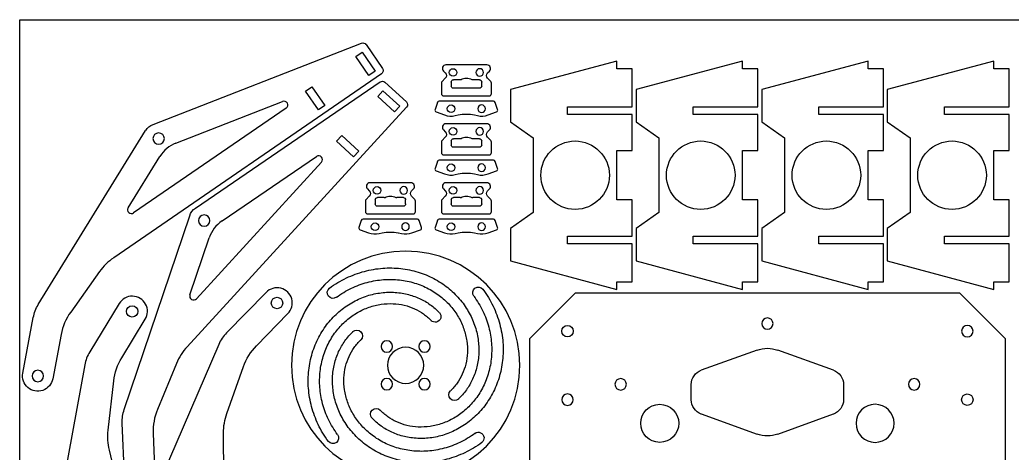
# Model space of a CAD drawing. Header units: millimetres. Extents: x -528 to 279, y -109 to 169.
# Drawn here: x -528.3 to -267.6, y 54.6 to 168.5 of the extents above; entities that cross this region are included whole.
import ezdxf

# ---------------------------------------------------------------- set-up
doc = ezdxf.new("R2010")
doc.units = ezdxf.units.MM
doc.layers.add('1', color=7, linetype='CONTINUOUS', true_color=0xffffff)

msp = doc.modelspace()

# ---------------------------------------------------------------- linework, layer by layer
at = {"layer": '1', "color": 3, "linetype": 'Continuous'}
for p, q in [((-528.25, 168.5), (-58.25, 168.5)), ((-528.25, -31.5), (-528.25, 168.5)), ((-493.26, 141), (-438.53, 162.38)), ((-437.34, 162.01), (-433.03, 155.74)), ((-440.01, 158.83), (-438.36, 159.96)), ((-438.36, 159.96), (-434.96, 155.02)), ((-436.61, 153.89), (-440.01, 158.83)), ((-405.58, 156.66, 2), (-416.34, 156.66, 2)), ((-371.43, 157.66), (-399.43, 150.16)), ((-371.43, 155.66), (-371.43, 157.66)), ((-338.43, 157.66), (-366.43, 150.16)), ((-338.43, 155.66), (-338.43, 157.66)), ((-305.43, 157.66), (-333.43, 150.16)), ((-305.43, 155.66), (-305.43, 157.66)), ((-272.43, 157.66), (-300.43, 150.16)), ((-272.43, 155.66), (-272.43, 157.66)), ((-433.29, 154.35), (-503.61, 105.98)), ((-434.96, 155.02), (-436.61, 153.89)), ((-417.01, 155.05, 2), (-416.51, 154.55, 2)), ((-405.41, 154.55, 2), (-404.91, 155.05, 2)), ((-367.43, 155.66), (-371.43, 155.66)), ((-367.43, 145.66), (-367.43, 155.66)), ((-334.43, 155.66), (-338.43, 155.66)), ((-334.43, 145.66), (-334.43, 155.66)), ((-301.43, 155.66), (-305.43, 155.66)), ((-301.43, 145.66), (-301.43, 155.66)), ((-268.43, 155.66), (-272.43, 155.66)), ((-268.43, 145.66), (-268.43, 155.66)), ((-482.12, 119.04), (-433.6, 152.18)), ((-432.36, 152.09), (-426.75, 146.95)), ((-417.53, 151.87, 2), (-417.53, 149.1, 2)), ((-416.51, 153.13, 2), (-417.35, 152.29, 2)), ((-414.96, 152.16, 2), (-414.96, 151.1, 2)), ((-412.64, 152.76, 2), (-414.36, 152.76, 2)), ((-411, 153.16, 2), (-410.92, 153.16, 2)), ((-407.56, 152.76, 2), (-409.27, 152.76, 2)), ((-406.96, 151.1, 2), (-406.96, 152.16, 2)), ((-404.56, 152.29, 2), (-405.41, 153.13, 2)), ((-404.39, 149.1, 2), (-404.39, 151.87, 2)), ((-453.19, 149.76), (-451.54, 150.9)), ((-449.79, 144.82), (-453.19, 149.76)), ((-451.54, 150.9), (-448.14, 145.95)), ((-434.24, 148.39), (-432.89, 149.86)), ((-432.89, 149.86), (-428.47, 145.81)), ((-407.56, 150.5, 2), (-414.36, 150.5, 2)), ((-399.43, 150.16), (-399.43, 141.66)), ((-366.43, 150.16), (-366.43, 141.66)), ((-333.43, 150.16), (-333.43, 141.66)), ((-300.43, 150.16), (-300.43, 141.66)), ((-487.25, 136.12), (-459.24, 147.06)), ((-448.14, 145.95), (-449.79, 144.82)), ((-429.82, 144.33), (-434.24, 148.39)), ((-418.61, 146.78, 2), (-419.22, 144.94, 2)), ((-403.86, 147.12, 2), (-418.14, 147.12, 2)), ((-416.93, 148.5, 2), (-404.99, 148.5, 2)), ((-402.78, 144.94, 2), (-403.39, 146.78, 2)), ((-458.31, 145.31), (-498.4, 117.73)), ((-426.68, 145.53), (-484.32, 82.58)), ((-428.47, 145.81), (-429.82, 144.33)), ((-418.91, 144.31, 2), (-416.7, 143.5, 2)), ((-413.93, 143.32, 2), (-413.11, 143.49, 2)), ((-408.88, 143.49, 2), (-408.07, 143.32, 2)), ((-405.3, 143.5, 2), (-403.09, 144.31, 2)), ((-384.43, 143.66), (-384.43, 145.66)), ((-384.43, 145.66), (-367.43, 145.66)), ((-367.43, 143.66), (-384.43, 143.66)), ((-367.43, 134.16), (-367.43, 143.66)), ((-351.43, 145.66), (-334.43, 145.66)), ((-351.43, 143.66), (-351.43, 145.66)), ((-334.43, 143.66), (-351.43, 143.66)), ((-334.43, 134.16), (-334.43, 143.66)), ((-318.43, 143.66), (-318.43, 145.66)), ((-318.43, 145.66), (-301.43, 145.66)), ((-301.43, 143.66), (-318.43, 143.66)), ((-301.43, 134.16), (-301.43, 143.66)), ((-285.43, 143.66), (-285.43, 145.66)), ((-285.43, 145.66), (-268.43, 145.66)), ((-268.43, 143.66), (-285.43, 143.66)), ((-268.43, 134.16), (-268.43, 143.66)), ((-405.58, 141.16, 2), (-416.34, 141.16, 2)), ((-399.43, 141.66), (-393.43, 137.46)), ((-366.43, 141.66), (-360.43, 137.46)), ((-333.43, 141.66), (-327.43, 137.46)), ((-300.43, 141.66), (-294.43, 137.46)), ((-523.4, 93.66), (-495.21, 139.38)), ((-417.01, 139.55, 2), (-416.51, 139.05, 2)), ((-405.41, 139.05, 2), (-404.91, 139.55, 2)), ((-445.05, 136.59), (-443.7, 138.06)), ((-440.62, 132.53), (-445.05, 136.59)), ((-443.7, 138.06), (-439.27, 134.01)), ((-417.53, 136.37, 2), (-417.53, 133.6, 2)), ((-416.51, 137.63, 2), (-417.35, 136.79, 2)), ((-414.96, 136.66, 2), (-414.96, 135.6, 2)), ((-412.64, 137.26, 2), (-414.36, 137.26, 2)), ((-411, 137.66, 2), (-410.92, 137.66, 2)), ((-407.56, 137.26, 2), (-409.27, 137.26, 2)), ((-406.96, 135.6, 2), (-406.96, 136.66, 2)), ((-404.56, 136.79, 2), (-405.41, 137.63, 2)), ((-404.39, 133.6, 2), (-404.39, 136.37, 2)), ((-393.43, 137.46), (-393.43, 117.86)), ((-360.43, 137.46), (-360.43, 117.86)), ((-327.43, 137.46), (-327.43, 117.86)), ((-294.43, 137.46), (-294.43, 117.86)), ((-439.27, 134.01), (-440.62, 132.53)), ((-416.93, 133, 2), (-404.99, 133, 2)), ((-407.56, 135, 2), (-414.36, 135, 2)), ((-371.43, 121.16), (-371.43, 134.16)), ((-371.43, 134.16), (-367.43, 134.16)), ((-338.43, 134.16), (-334.43, 134.16)), ((-338.43, 121.16), (-338.43, 134.16)), ((-305.43, 121.16), (-305.43, 134.16)), ((-305.43, 134.16), (-301.43, 134.16)), ((-272.43, 121.16), (-272.43, 134.16)), ((-272.43, 134.16), (-268.43, 134.16)), ((-499.82, 119.08), (-491.49, 132.59)), ((-449.03, 131.09), (-481.89, 95.21)), ((-475.16, 115.64), (-450.33, 132.59)), ((-418.61, 131.28, 2), (-419.22, 129.44, 2)), ((-403.86, 131.62, 2), (-418.14, 131.62, 2)), ((-402.78, 129.44, 2), (-403.39, 131.28, 2)), ((-418.91, 128.81, 2), (-416.7, 128, 2)), ((-413.93, 127.82, 2), (-413.11, 127.99, 2)), ((-408.88, 127.99, 2), (-408.07, 127.82, 2)), ((-405.3, 128, 2), (-403.09, 128.81, 2)), ((-425.55, 125.66, 2), (-436.31, 125.66, 2)), ((-405.58, 125.66, 2), (-416.34, 125.66, 2)), ((-436.98, 124.05, 2), (-436.48, 123.55, 2)), ((-425.38, 123.55, 2), (-424.88, 124.05, 2)), ((-417.01, 124.05, 2), (-416.51, 123.55, 2)), ((-405.41, 123.55, 2), (-404.91, 124.05, 2)), ((-437.5, 120.87, 2), (-437.5, 118.1, 2)), ((-436.48, 122.13, 2), (-437.32, 121.29, 2)), ((-434.93, 121.16, 2), (-434.93, 120.1, 2)), ((-432.61, 121.76, 2), (-434.33, 121.76, 2)), ((-430.97, 122.16, 2), (-430.89, 122.16, 2)), ((-427.53, 121.76, 2), (-429.24, 121.76, 2)), ((-426.93, 120.1, 2), (-426.93, 121.16, 2)), ((-424.53, 121.29, 2), (-425.38, 122.13, 2)), ((-424.36, 118.1, 2), (-424.36, 120.87, 2)), ((-417.53, 120.87, 2), (-417.53, 118.1, 2)), ((-416.51, 122.13, 2), (-417.35, 121.29, 2)), ((-414.96, 121.16, 2), (-414.96, 120.1, 2)), ((-412.64, 121.76, 2), (-414.36, 121.76, 2)), ((-411, 122.16, 2), (-410.92, 122.16, 2)), ((-407.56, 121.76, 2), (-409.27, 121.76, 2)), ((-406.96, 120.1, 2), (-406.96, 121.16, 2)), ((-404.56, 121.29, 2), (-405.41, 122.13, 2)), ((-404.39, 118.1, 2), (-404.39, 120.87, 2)), ((-367.43, 121.16), (-371.43, 121.16)), ((-367.43, 111.66), (-367.43, 121.16)), ((-334.43, 121.16), (-338.43, 121.16)), ((-334.43, 111.66), (-334.43, 121.16)), ((-301.43, 121.16), (-305.43, 121.16)), ((-301.43, 111.66), (-301.43, 121.16)), ((-268.43, 121.16), (-272.43, 121.16)), ((-268.43, 111.66), (-268.43, 121.16)), ((-436.9, 117.5, 2), (-424.96, 117.5, 2)), ((-427.53, 119.5, 2), (-434.33, 119.5, 2)), ((-416.93, 117.5, 2), (-404.99, 117.5, 2)), ((-407.56, 119.5, 2), (-414.36, 119.5, 2)), ((-393.43, 117.86), (-399.43, 113.66)), ((-360.43, 117.86), (-366.43, 113.66)), ((-327.43, 117.86), (-333.43, 113.66)), ((-294.43, 117.86), (-300.43, 113.66)), ((-500.84, 66.12), (-483.65, 117.01)), ((-438.58, 115.78, 2), (-439.19, 113.94, 2)), ((-423.83, 116.12, 2), (-438.11, 116.12, 2)), ((-422.75, 113.94, 2), (-423.36, 115.78, 2)), ((-418.61, 115.78, 2), (-419.22, 113.94, 2)), ((-403.86, 116.12, 2), (-418.14, 116.12, 2)), ((-402.78, 113.94, 2), (-403.39, 115.78, 2)), ((-438.88, 113.31, 2), (-436.67, 112.5, 2)), ((-433.9, 112.32, 2), (-433.08, 112.49, 2)), ((-428.85, 112.49, 2), (-428.04, 112.32, 2)), ((-425.27, 112.5, 2), (-423.06, 113.31, 2)), ((-418.91, 113.31, 2), (-416.7, 112.5, 2)), ((-413.93, 112.32, 2), (-413.11, 112.49, 2)), ((-408.88, 112.49, 2), (-408.07, 112.32, 2)), ((-405.3, 112.5, 2), (-403.09, 113.31, 2)), ((-399.43, 113.66), (-399.43, 105.16)), ((-366.43, 113.66), (-366.43, 105.16)), ((-333.43, 113.66), (-333.43, 105.16)), ((-300.43, 113.66), (-300.43, 105.16)), ((-483.57, 96.2), (-478.5, 111.24)), ((-384.43, 111.66), (-367.43, 111.66)), ((-384.43, 109.66), (-384.43, 111.66)), ((-367.43, 109.66), (-384.43, 109.66)), ((-367.43, 99.66), (-367.43, 109.66)), ((-351.43, 111.66), (-334.43, 111.66)), ((-351.43, 109.66), (-351.43, 111.66)), ((-334.43, 109.66), (-351.43, 109.66)), ((-334.43, 99.66), (-334.43, 109.66)), ((-318.43, 109.66), (-318.43, 111.66)), ((-318.43, 111.66), (-301.43, 111.66)), ((-301.43, 109.66), (-318.43, 109.66)), ((-301.43, 99.66), (-301.43, 109.66)), ((-285.43, 111.66), (-268.43, 111.66)), ((-285.43, 109.66), (-285.43, 111.66)), ((-268.43, 109.66), (-285.43, 109.66)), ((-268.43, 99.66), (-268.43, 109.66)), ((-399.43, 105.16), (-371.43, 97.66)), ((-366.43, 105.16), (-338.43, 97.66)), ((-333.43, 105.16), (-305.43, 97.66)), ((-300.43, 105.16), (-272.43, 97.66)), ((-507.32, 102.32), (-514.9, 91.69)), ((-371.43, 99.66), (-367.43, 99.66)), ((-371.43, 97.66), (-371.43, 99.66)), ((-338.43, 97.66), (-338.43, 99.66)), ((-338.43, 99.66), (-334.43, 99.66)), ((-305.43, 99.66), (-301.43, 99.66)), ((-305.43, 97.66), (-305.43, 99.66)), ((-272.43, 99.66), (-268.43, 99.66)), ((-272.43, 97.66), (-272.43, 99.66)), ((-463.57, 96.86), (-473.98, 86.22)), ((-382.43, 96.66), (-394.43, 84.66)), ((-281.43, 96.66), (-382.43, 96.66)), ((-269.43, 84.66), (-281.43, 96.66)), ((-502.16, 93.95), (-509.9, 81.23)), ((-466.11, 82.82), (-457.85, 91.27)), ((-527.48, 75.63), (-524.72, 90.26)), ((-501.47, 79.69), (-495.33, 89.79)), ((-517.43, 85.76), (-519.61, 74.15)), ((-394.43, 84.66), (-394.43, -16.34)), ((-269.43, -16.34), (-269.43, 84.66)), ((-476.01, 83.19), (-497.28, 33.87)), ((-334.63, 81.69), (-349.28, 76.43)), ((-314.57, 76.43), (-329.22, 81.69)), ((-487.12, 78.19), (-492.11, 66.12)), ((-511.2, 77.83), (-520.84, 24.98)), ((-473.88, 65.04), (-469.52, 77.35)), ((-505.05, 60.63), (-503.56, 73.6)), ((-351.93, 68.66), (-351.93, 72.66)), ((-311.93, 72.66), (-311.93, 68.66)), ((-349.28, 64.9), (-334.63, 59.63)), ((-329.22, 59.63), (-314.57, 64.9)), ((-500.75, 47.64), (-501.36, 62.52)), ((-493.24, 59.78), (-492.76, 47.97)), ((-474.03, -25.45), (-474.74, 59.91)), ((-484.84, -27.58), (-504.73, 55.43))]:
    msp.add_line(p, q, dxfattribs=at)
for centre, radius in [((-414.46, 154.66, 2), 1), ((-415, 145.12, 2), 1), ((-414.46, 139.16, 2), 1), ((-382.43, 127.66), 9), ((-349.43, 127.66), 9), ((-316.43, 127.66), 9), ((-283.43, 127.66), 9), ((-415, 129.62, 2), 1), ((-434.43, 123.66, 2), 1), ((-414.46, 123.66, 2), 1), ((-434.97, 114.12, 2), 1), ((-415, 114.12, 2), 1), ((-460.71, 94.07), 1.5), ((-498.74, 91.87), 1.5), ((-384.43, 86.66), 1.5), ((-279.43, 68.66), 1.5), ((-360.21, 62.45), 5)]:
    msp.add_circle(centre, radius, dxfattribs=at)
at = {"layer": '1', "color": 3, "linetype": 'Continuous', "extrusion": (0, 0, -1)}
for centre, radius in [((407.46, 154.66, -2), 1), ((407, 145.12, -2), 1), ((491.8, 137.28), 1.5), ((407.46, 139.16, -2), 1), ((407, 129.62, -2), 1), ((427.43, 123.66, -2), 1), ((407.46, 123.66, -2), 1), ((479.86, 115.73), 1.5), ((426.97, 114.12, -2), 1), ((407, 114.12, -2), 1), ((426.93, 77.69, -0.05), 30), ((331.93, 88.66), 1.5), ((279.43, 86.66), 1.5), ((431.88, 82.64, -0.05), 1.5), ((421.98, 82.64, -0.05), 1.5), ((426.93, 77.69, -0.05), 4.75), ((523.54, 74.89), 1.5), ((431.88, 72.74, -0.05), 1.5), ((421.98, 72.74, -0.05), 1.5), ((370.46, 72.7), 1.5), ((293.39, 72.7), 1.5), ((384.43, 68.66), 1.5), ((303.64, 62.45), 5)]:
    msp.add_circle(centre, radius, dxfattribs=at)
for centre, radius, start, end in [((438.17, 161.45), 1, 68.6642, 145.4769), ((433.85, 155.17), 1, 145.4769, 235.4769), ((417.22, 153.84, -2), 1, 135, 225), ((404.7, 153.84, -2), 1, 315, 45), ((433.04, 151.35), 1, 55.6642, 132.4769), ((414.36, 152.16, -2), 0.6, 0, 90), ((411, 150.16, -2), 3, 62.7911, 90), ((410.92, 150.16, -2), 3, 90, 117.2089), ((407.56, 152.16, -2), 0.6, 90, 180), ((414.36, 151.1, -2), 0.6, 270, 0), ((407.56, 151.1, -2), 0.6, 180, 270), ((427.42, 146.21), 1, 132.4769, 222.4769), ((411, 133.72, -2), 10, 77.7885, 102.2115), ((491.8, 137.28), 4, 31.6642, 68.6642), ((417.22, 138.34, -2), 1, 135, 225), ((404.7, 138.34, -2), 1, 315, 45), ((414.36, 136.66, -2), 0.6, 0, 90), ((414.36, 135.6, -2), 0.6, 270, 0), ((411, 134.66, -2), 3, 62.7911, 90), ((410.92, 134.66, -2), 3, 90, 117.2089), ((407.56, 136.66, -2), 0.6, 90, 180), ((407.56, 135.6, -2), 0.6, 180, 270), ((411, 118.22, -2), 10, 77.7885, 102.2115), ((437.19, 122.84, -2), 1, 135, 225), ((424.67, 122.84, -2), 1, 315, 45), ((417.22, 122.84, -2), 1, 135, 225), ((404.7, 122.84, -2), 1, 315, 45), ((434.33, 121.16, -2), 0.6, 0, 90), ((434.33, 120.1, -2), 0.6, 270, 0), ((430.97, 119.16, -2), 3, 62.7911, 90), ((430.89, 119.16, -2), 3, 90, 117.2089), ((427.53, 121.16, -2), 0.6, 90, 180), ((427.53, 120.1, -2), 0.6, 180, 270), ((414.36, 121.16, -2), 0.6, 0, 90), ((414.36, 120.1, -2), 0.6, 270, 0), ((411, 119.16, -2), 3, 62.7911, 90), ((410.92, 119.16, -2), 3, 90, 117.2089), ((407.56, 121.16, -2), 0.6, 90, 180), ((407.56, 120.1, -2), 0.6, 180, 270), ((479.86, 115.73), 4, 18.6642, 55.6642), ((430.97, 102.72, -2), 10, 77.7885, 102.2115), ((411, 102.72, -2), 10, 77.7885, 102.2115), ((446.02, 96.78, -0.05), 1.5, 233.7134, 53.7134), ((407.84, 96.78, -0.05), 1.5, 323.7134, 143.7134), ((514.89, 88.41), 10, 10.6642, 31.6642), ((419.17, 90.52, -0.05), 1.5, 136.5715, 316.5715), ((439.76, 85.45, -0.05), 1.5, 46.5715, 226.5715), ((455.38, 72.34), 15, 19.5231, 44.3358), ((331.93, 74.16), 8, 70.2342, 109.7658), ((488.66, 71.89), 15, 6.5231, 31.3358), ((523.54, 74.89), 4, 190.6642, 10.6642), ((347.93, 72.66), 4, 0, 70.2342), ((315.93, 72.66), 4, 109.7658, 180), ((414.09, 69.93, -0.05), 1.5, 226.5715, 46.5715), ((347.93, 68.66), 4, 289.7658, 0), ((315.93, 68.66), 4, 180, 250.2342), ((491.37, 62.92), 10, 357.6642, 18.6642), ((434.69, 64.85, -0.05), 1.5, 316.5715, 136.5715), ((459.75, 60.03), 15, 359.5231, 19.5231), ((490.15, 58.92), 15, 346.5231, 6.5231), ((407.84, 58.6, -0.05), 1.5, 53.7134, 233.7134), ((446.02, 58.6, -0.05), 1.5, 143.7134, 323.7134), ((331.93, 67.16), 8, 250.2342, 289.7658)]:
    msp.add_arc(centre, radius, start, end, dxfattribs=at)
at = {"layer": '1', "color": 3, "linetype": 'Continuous'}
for centre, radius, start, end in [((-416.34, 155.72, 2), 0.945, 90, 225), ((-405.58, 155.72, 2), 0.945, 315, 90), ((-416.93, 151.87, 2), 0.6, 135, 180), ((-412.64, 153.36, 2), 0.6, 270, 297.2089), ((-409.27, 153.36, 2), 0.6, 242.7911, 270), ((-404.99, 151.87, 2), 0.6, 0, 45), ((-416.93, 149.1, 2), 0.6, 180, 270), ((-404.99, 149.1, 2), 0.6, 270, 0), ((-458.88, 146.13), 1, 304.5231, 111.3358), ((-418.14, 146.62, 2), 0.5, 90, 161.8083), ((-403.86, 146.62, 2), 0.5, 18.1917, 90), ((-418.74, 144.78, 2), 0.5, 161.8083, 250), ((-414.99, 148.2, 2), 5, 250, 282.2115), ((-407.01, 148.2, 2), 5, 257.7885, 290), ((-403.26, 144.78, 2), 0.5, 290, 18.1917), ((-416.34, 140.22, 2), 0.945, 90, 225), ((-405.58, 140.22, 2), 0.945, 315, 90), ((-484.08, 128.02), 8.7, 111.3358, 148.3358), ((-416.93, 136.37, 2), 0.6, 135, 180), ((-412.64, 137.86, 2), 0.6, 270, 297.2089), ((-409.27, 137.86, 2), 0.6, 242.7911, 270), ((-404.99, 136.37, 2), 0.6, 0, 45), ((-416.93, 133.6, 2), 0.6, 180, 270), ((-404.99, 133.6, 2), 0.6, 270, 0), ((-449.77, 131.77), 1, 317.5231, 124.3358), ((-418.14, 131.12, 2), 0.5, 90, 161.8083), ((-403.86, 131.12, 2), 0.5, 18.1917, 90), ((-418.74, 129.28, 2), 0.5, 161.8083, 250), ((-414.99, 132.7, 2), 5, 250, 282.2115), ((-407.01, 132.7, 2), 5, 257.7885, 290), ((-403.26, 129.28, 2), 0.5, 290, 18.1917), ((-436.31, 124.72, 2), 0.945, 90, 225), ((-425.55, 124.72, 2), 0.945, 315, 90), ((-416.34, 124.72, 2), 0.945, 90, 225), ((-405.58, 124.72, 2), 0.945, 315, 90), ((-436.9, 120.87, 2), 0.6, 135, 180), ((-432.61, 122.36, 2), 0.6, 270, 297.2089), ((-429.24, 122.36, 2), 0.6, 242.7911, 270), ((-424.96, 120.87, 2), 0.6, 0, 45), ((-416.93, 120.87, 2), 0.6, 135, 180), ((-412.64, 122.36, 2), 0.6, 270, 297.2089), ((-409.27, 122.36, 2), 0.6, 242.7911, 270), ((-404.99, 120.87, 2), 0.6, 0, 45), ((-498.96, 118.56), 1, 148.3358, 304.5231), ((-436.9, 118.1, 2), 0.6, 180, 270), ((-424.96, 118.1, 2), 0.6, 270, 0), ((-416.93, 118.1, 2), 0.6, 180, 270), ((-404.99, 118.1, 2), 0.6, 270, 0), ((-470.25, 108.45), 8.7, 124.3358, 161.3358), ((-438.11, 115.62, 2), 0.5, 90, 161.8083), ((-423.83, 115.62, 2), 0.5, 18.1917, 90), ((-418.14, 115.62, 2), 0.5, 90, 161.8083), ((-403.86, 115.62, 2), 0.5, 18.1917, 90), ((-438.71, 113.78, 2), 0.5, 161.8083, 250), ((-434.96, 117.2, 2), 5, 250, 282.2115), ((-426.98, 117.2, 2), 5, 257.7885, 290), ((-423.23, 113.78, 2), 0.5, 290, 18.1917), ((-418.74, 113.78, 2), 0.5, 161.8083, 250), ((-414.99, 117.2, 2), 5, 250, 282.2115), ((-407.01, 117.2, 2), 5, 257.7885, 290), ((-403.26, 113.78, 2), 0.5, 290, 18.1917), ((-495.11, 93.62), 15, 124.5231, 144.5231), ((-460.71, 94.07), 4, 315.6642, 135.6642), ((-498.74, 91.87), 4, 328.6642, 148.6642), ((-482.63, 95.88), 1, 161.3358, 317.5231), ((-502.69, 82.99), 15, 144.5231, 169.3358), ((-466.82, 79.23), 10, 135.6642, 156.6642), ((-501.36, 76.03), 10, 148.6642, 169.6642), ((-473.26, 72.45), 15, 137.5231, 157.5231), ((-478.25, 60.39), 15, 157.5231, 182.3358)]:
    msp.add_arc(centre, radius, start, end, dxfattribs=at)
at = {"layer": '1', "color": 6, "linetype": 'Continuous'}
for points in [[(-446.91, 97.99, 0.05), (-445.5, 99.02, 0.05), (-444.02, 99.91, 0.05), (-440.96, 101.38, 0.05), (-439.38, 101.96, 0.05), (-436.18, 102.82, 0.05), (-434.57, 103.09, 0.05), (-431.36, 103.34, 0.05), (-429.77, 103.31, 0.05), (-426.66, 102.96, 0.05), (-425.14, 102.65, 0.05), (-422.23, 101.76, 0.05), (-420.84, 101.18, 0.05), (-418.23, 99.81, 0.05), (-417.01, 99.01, 0.05), (-414.77, 97.23, 0.05), (-413.75, 96.25, 0.05), (-411.93, 94.15, 0.05), (-411.14, 93.03, 0.05), (-409.8, 90.7, 0.05), (-409.25, 89.49, 0.05), (-408.4, 87.04, 0.05), (-408.09, 85.79, 0.05), (-407.73, 83.31, 0.05), (-407.67, 82.07, 0.05), (-407.78, 79.65, 0.05), (-407.95, 78.47, 0.05), (-408.49, 76.2, 0.05), (-408.87, 75.11, 0.05), (-409.8, 73.07, 0.05), (-410.35, 72.11, 0.05), (-411.29, 70.79, 0.05), (-411.63, 70.37, 0.05), (-412.31, 69.59, 0.05), (-412.66, 69.22, 0.05), (-413.04, 68.86, 0.05), (-413.05, 68.85, 0.05), (-413.06, 68.84, 0.05)], [(-445.13, 95.57, 0.05), (-443.88, 96.49, 0.05), (-442.55, 97.28, 0.05), (-439.83, 98.59, 0.05), (-438.42, 99.11, 0.05), (-435.59, 99.87, 0.05), (-434.16, 100.11, 0.05), (-431.32, 100.33, 0.05), (-429.91, 100.3, 0.05), (-427.17, 100, 0.05), (-425.84, 99.72, 0.05), (-423.29, 98.94, 0.05), (-422.07, 98.44, 0.05), (-419.79, 97.24, 0.05), (-418.73, 96.55, 0.05), (-416.78, 95, 0.05), (-415.9, 94.15, 0.05), (-414.33, 92.33, 0.05), (-413.65, 91.37, 0.05), (-412.49, 89.37, 0.05), (-412.02, 88.33, 0.05), (-411.29, 86.23, 0.05), (-411.03, 85.17, 0.05), (-410.73, 83.07, 0.05), (-410.68, 82.02, 0.05), (-410.77, 79.98, 0.05), (-410.91, 78.99, 0.05), (-411.36, 77.09, 0.05), (-411.68, 76.18, 0.05), (-412.45, 74.49, 0.05), (-412.91, 73.7, 0.05), (-413.68, 72.61, 0.05), (-413.95, 72.27, 0.05), (-414.51, 71.63, 0.05), (-414.8, 71.33, 0.05), (-415.1, 71.03, 0.05), (-415.11, 71.03, 0.05), (-415.12, 71.02, 0.05)], [(-447.23, 57.71, 0.05), (-448.26, 59.11, 0.05), (-449.15, 60.59, 0.05), (-450.62, 63.66, 0.05), (-451.2, 65.24, 0.05), (-452.06, 68.43, 0.05), (-452.33, 70.05, 0.05), (-452.58, 73.25, 0.05), (-452.55, 74.85, 0.05), (-452.2, 77.96, 0.05), (-451.89, 79.47, 0.05), (-451, 82.38, 0.05), (-450.42, 83.77, 0.05), (-449.05, 86.38, 0.05), (-448.25, 87.61, 0.05), (-446.47, 89.85, 0.05), (-445.49, 90.87, 0.05), (-443.39, 92.68, 0.05), (-442.27, 93.47, 0.05), (-439.94, 94.81, 0.05), (-438.74, 95.37, 0.05), (-436.28, 96.22, 0.05), (-435.04, 96.52, 0.05), (-432.55, 96.88, 0.05), (-431.32, 96.94, 0.05), (-428.9, 96.84, 0.05), (-427.71, 96.67, 0.05), (-425.44, 96.12, 0.05), (-424.36, 95.75, 0.05), (-422.31, 94.82, 0.05), (-421.35, 94.26, 0.05), (-420.03, 93.32, 0.05), (-419.61, 92.99, 0.05), (-418.83, 92.31, 0.05), (-418.46, 91.95, 0.05), (-418.1, 91.58, 0.05), (-418.09, 91.57, 0.05), (-418.08, 91.56, 0.05)], [(-406.63, 97.67, 0.05), (-405.59, 96.26, 0.05), (-404.71, 94.78, 0.05), (-403.24, 91.72, 0.05), (-402.65, 90.14, 0.05), (-401.8, 86.94, 0.05), (-401.52, 85.33, 0.05), (-401.28, 82.12, 0.05), (-401.31, 80.53, 0.05), (-401.65, 77.42, 0.05), (-401.97, 75.9, 0.05), (-402.86, 72.99, 0.05), (-403.43, 71.6, 0.05), (-404.81, 68.99, 0.05), (-405.6, 67.77, 0.05), (-407.38, 65.53, 0.05), (-408.37, 64.51, 0.05), (-410.47, 62.69, 0.05), (-411.59, 61.9, 0.05), (-413.91, 60.56, 0.05), (-415.12, 60.01, 0.05), (-417.57, 59.16, 0.05), (-418.82, 58.85, 0.05), (-421.3, 58.49, 0.05), (-422.54, 58.43, 0.05), (-424.96, 58.54, 0.05), (-426.14, 58.71, 0.05), (-428.41, 59.25, 0.05), (-429.5, 59.63, 0.05), (-431.55, 60.56, 0.05), (-432.5, 61.11, 0.05), (-433.82, 62.05, 0.05), (-434.24, 62.38, 0.05), (-435.03, 63.07, 0.05), (-435.4, 63.42, 0.05), (-435.75, 63.8, 0.05), (-435.77, 63.81, 0.05), (-435.78, 63.82, 0.05)], [(-444.81, 59.48, 0.05), (-445.73, 60.74, 0.05), (-446.52, 62.06, 0.05), (-447.83, 64.79, 0.05), (-448.35, 66.19, 0.05), (-449.11, 69.03, 0.05), (-449.35, 70.46, 0.05), (-449.57, 73.3, 0.05), (-449.54, 74.7, 0.05), (-449.24, 77.44, 0.05), (-448.96, 78.78, 0.05), (-448.18, 81.33, 0.05), (-447.68, 82.54, 0.05), (-446.48, 84.82, 0.05), (-445.79, 85.89, 0.05), (-444.24, 87.84, 0.05), (-443.39, 88.72, 0.05), (-441.57, 90.29, 0.05), (-440.61, 90.97, 0.05), (-438.61, 92.12, 0.05), (-437.57, 92.59, 0.05), (-435.47, 93.32, 0.05), (-434.41, 93.58, 0.05), (-432.31, 93.89, 0.05), (-431.26, 93.94, 0.05), (-429.22, 93.85, 0.05), (-428.23, 93.71, 0.05), (-426.33, 93.25, 0.05), (-425.42, 92.94, 0.05), (-423.73, 92.17, 0.05), (-422.94, 91.71, 0.05), (-421.85, 90.93, 0.05), (-421.51, 90.66, 0.05), (-420.87, 90.1, 0.05), (-420.57, 89.82, 0.05), (-420.28, 89.51, 0.05), (-420.27, 89.5, 0.05), (-420.26, 89.49, 0.05)], [(-409.04, 95.89, 0.05), (-408.12, 94.64, 0.05), (-407.33, 93.31, 0.05), (-406.02, 90.59, 0.05), (-405.5, 89.18, 0.05), (-404.74, 86.35, 0.05), (-404.5, 84.92, 0.05), (-404.28, 82.08, 0.05), (-404.31, 80.67, 0.05), (-404.61, 77.93, 0.05), (-404.89, 76.6, 0.05), (-405.67, 74.05, 0.05), (-406.17, 72.83, 0.05), (-407.37, 70.55, 0.05), (-408.07, 69.49, 0.05), (-409.62, 67.54, 0.05), (-410.47, 66.66, 0.05), (-412.28, 65.09, 0.05), (-413.25, 64.41, 0.05), (-415.25, 63.25, 0.05), (-416.28, 62.78, 0.05), (-418.38, 62.05, 0.05), (-419.44, 61.79, 0.05), (-421.55, 61.49, 0.05), (-422.6, 61.43, 0.05), (-424.64, 61.53, 0.05), (-425.63, 61.67, 0.05), (-427.53, 62.12, 0.05), (-428.43, 62.44, 0.05), (-430.13, 63.21, 0.05), (-430.92, 63.67, 0.05), (-432, 64.44, 0.05), (-432.35, 64.71, 0.05), (-432.99, 65.27, 0.05), (-433.29, 65.56, 0.05), (-433.58, 65.86, 0.05), (-433.59, 65.87, 0.05), (-433.6, 65.88, 0.05)], [(-406.95, 57.39, 0.05), (-408.35, 56.35, 0.05), (-409.84, 55.47, 0.05), (-412.9, 54, 0.05), (-414.48, 53.41, 0.05), (-417.67, 52.56, 0.05), (-419.29, 52.28, 0.05), (-422.49, 52.04, 0.05), (-424.09, 52.07, 0.05), (-427.2, 52.41, 0.05), (-428.72, 52.73, 0.05), (-431.62, 53.62, 0.05), (-433.01, 54.19, 0.05), (-435.63, 55.56, 0.05), (-436.85, 56.36, 0.05), (-439.09, 58.14, 0.05), (-440.11, 59.13, 0.05), (-441.92, 61.23, 0.05), (-442.71, 62.35, 0.05), (-444.06, 64.67, 0.05), (-444.61, 65.88, 0.05), (-445.46, 68.33, 0.05), (-445.76, 69.58, 0.05), (-446.12, 72.06, 0.05), (-446.19, 73.3, 0.05), (-446.08, 75.72, 0.05), (-445.91, 76.9, 0.05), (-445.36, 79.17, 0.05), (-444.99, 80.26, 0.05), (-444.06, 82.31, 0.05), (-443.5, 83.26, 0.05), (-442.56, 84.58, 0.05), (-442.23, 85, 0.05), (-441.55, 85.79, 0.05), (-441.19, 86.16, 0.05), (-440.82, 86.51, 0.05), (-440.81, 86.53, 0.05), (-440.8, 86.54, 0.05)], [(-408.72, 59.8, 0.05), (-409.98, 58.88, 0.05), (-411.3, 58.09, 0.05), (-414.03, 56.78, 0.05), (-415.43, 56.26, 0.05), (-418.27, 55.5, 0.05), (-419.7, 55.26, 0.05), (-422.54, 55.04, 0.05), (-423.94, 55.07, 0.05), (-426.68, 55.37, 0.05), (-428.02, 55.65, 0.05), (-430.57, 56.43, 0.05), (-431.78, 56.93, 0.05), (-434.06, 58.13, 0.05), (-435.13, 58.83, 0.05), (-437.08, 60.38, 0.05), (-437.96, 61.23, 0.05), (-439.53, 63.04, 0.05), (-440.21, 64.01, 0.05), (-441.36, 66.01, 0.05), (-441.83, 67.04, 0.05), (-442.56, 69.14, 0.05), (-442.82, 70.2, 0.05), (-443.13, 72.31, 0.05), (-443.18, 73.36, 0.05), (-443.09, 75.39, 0.05), (-442.95, 76.39, 0.05), (-442.49, 78.29, 0.05), (-442.18, 79.19, 0.05), (-441.41, 80.89, 0.05), (-440.95, 81.68, 0.05), (-440.18, 82.76, 0.05), (-439.9, 83.11, 0.05), (-439.34, 83.75, 0.05), (-439.06, 84.05, 0.05), (-438.75, 84.34, 0.05), (-438.74, 84.35, 0.05), (-438.73, 84.36, 0.05)]]:
    msp.add_open_spline(points, degree=3, knots=[0, 0, 0, 0, 0.0625, 0.0625, 0.125, 0.125, 0.1875, 0.1875, 0.25, 0.25, 0.3125, 0.3125, 0.375, 0.375, 0.4375, 0.4375, 0.5, 0.5, 0.5625, 0.5625, 0.625, 0.625, 0.6875, 0.6875, 0.75, 0.75, 0.8125, 0.8125, 0.875, 0.875, 0.9375, 0.9375, 0.96875, 0.96875, 0.999023, 0.999023, 1, 1, 1, 1], dxfattribs=at)

doc.saveas('drawing.dxf')
